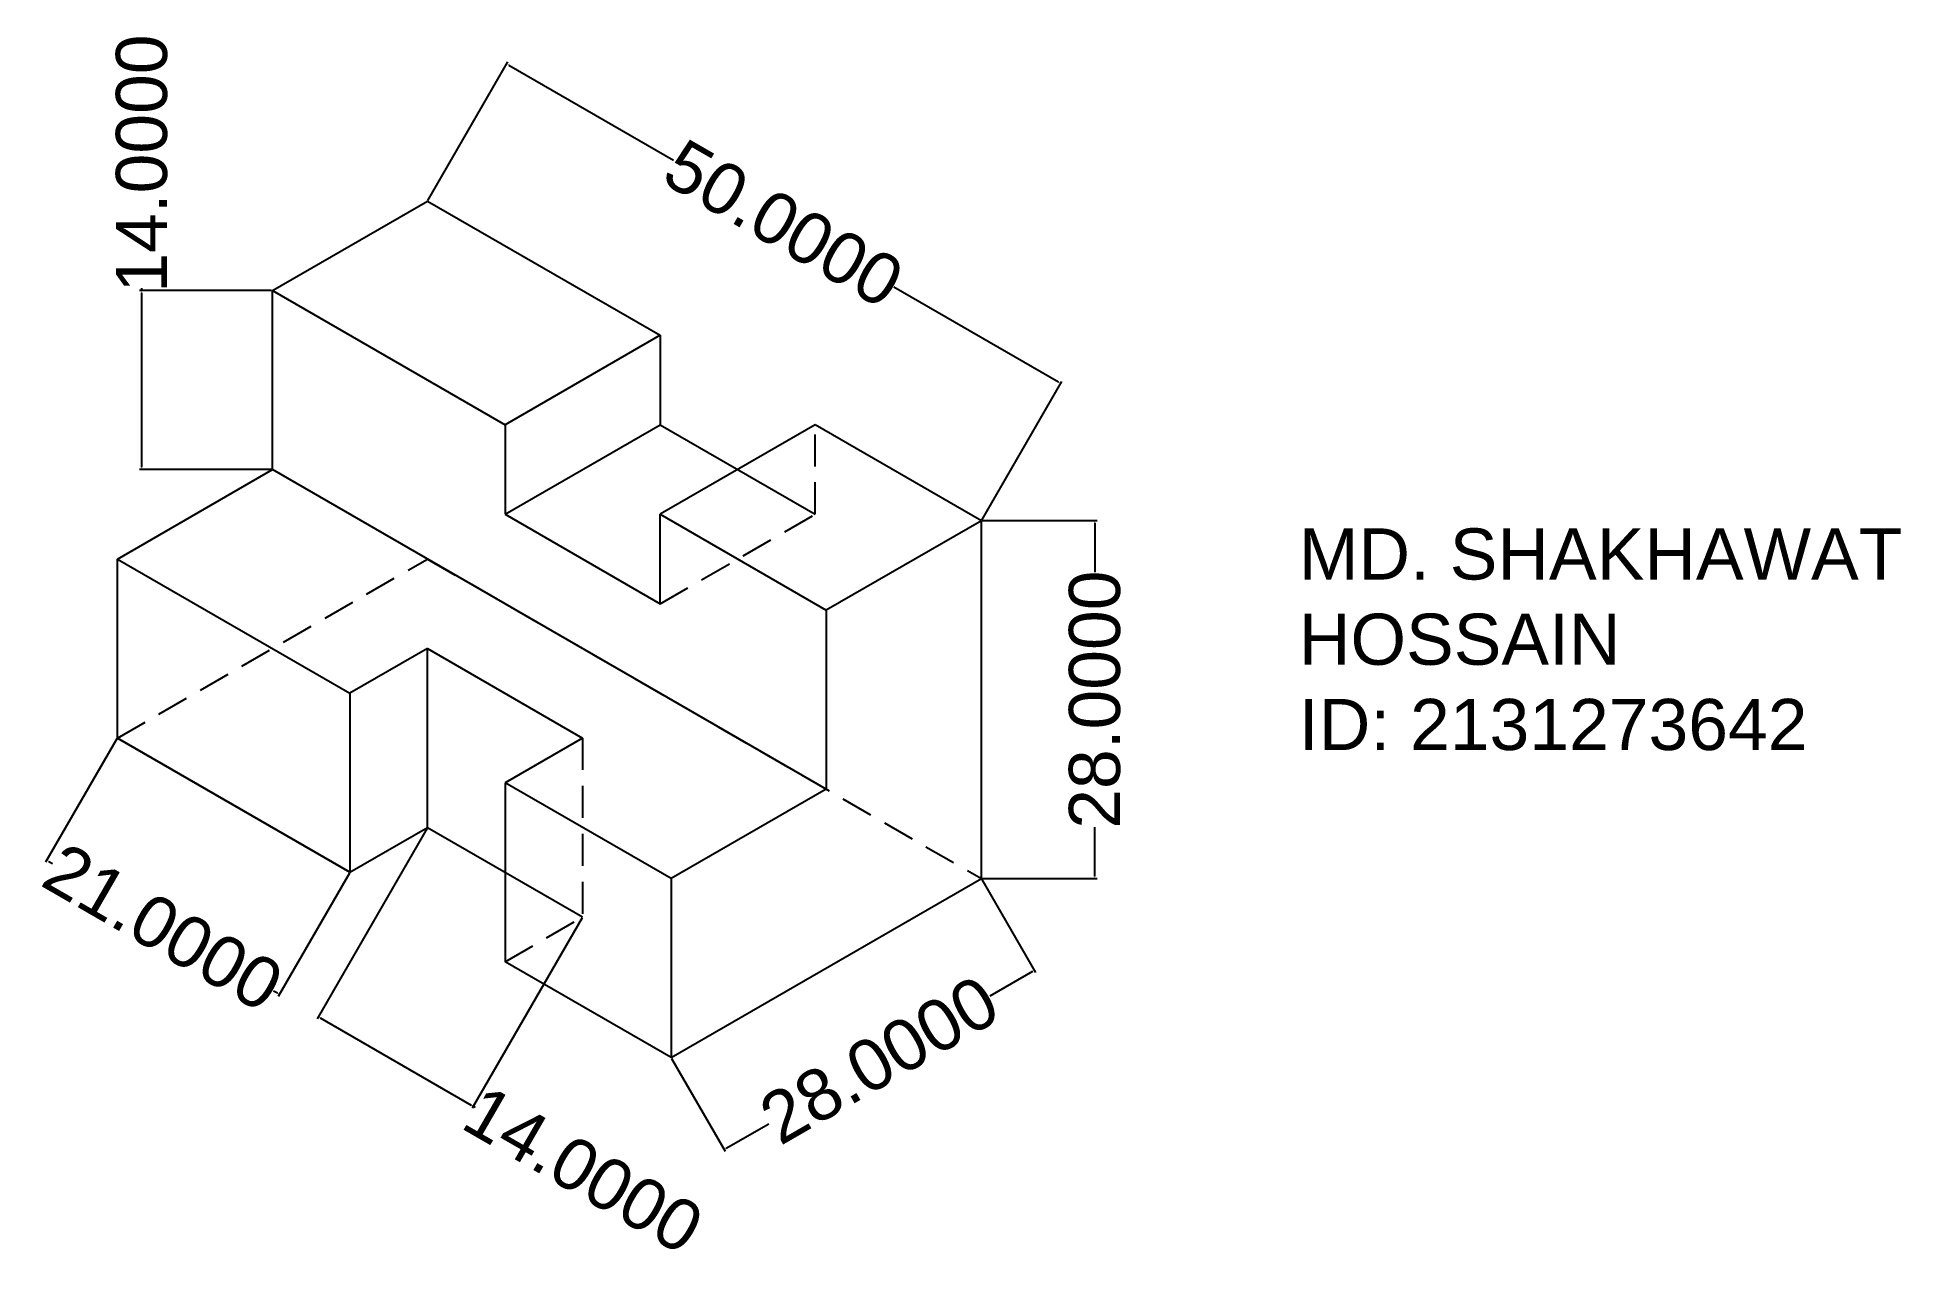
# Model space of a CAD drawing. Header units: inches. Extents: x -17 to 129, y -10 to 86.
import ezdxf

# ---------------------------------------------------------------- set-up
doc = ezdxf.new("R2010")
doc.units = ezdxf.units.IN
doc.header["$MEASUREMENT"] = 0
doc.linetypes.add('HIDDEN', pattern=[0.375, 0.25, -0.125])
doc.layers.add('obj', color=140, linetype='Continuous')
doc.styles.get("Standard").update_dxf_attribs({"font": 'arial.ttf', "height": 4})
doc.dimstyles.get("Standard").update_dxf_attribs({"dimtxt": 4, "dimasz": 0.18, "dimexe": 0.18, "dimexo": 0.0625, "dimgap": 0.09, "dimtad": 0, "dimdec": 4, "dimzin": 0, "dimdsep": 46, "dimtxsty": 'Standard', "dimcen": 0.09, "dimadec": 0, "dimazin": 0, "dimtfac": 1, "dimtdec": 4, "dimtofl": 0, "dimtmove": 0, "dimatfit": 3, "dimfxl": 1, "dimtolj": 1, "dimtzin": 0, "dimarcsym": 0})

# ---------------------------------------------------------------- blocks, each defined once
blk = doc.blocks.new('*D4')
at = {"layer": 'Defpoints', "color": 0, "transparency": 16777216}
for p in [(56.66, 20.18), (60.8, 13), (32.41, 6.18)]:
    blk.add_point(p, dxfattribs=at)
at = {"layer": 'obj', "color": 0, "lineweight": -2, "transparency": 16777216}
for p, q in [((56.69, 20.12), (60.89, 12.85)), ((60.65, 12.91), (57.32, 10.99)), ((32.44, 6.12), (36.64, -1.15)), ((36.71, -0.91), (40.04, 1.01))]:
    blk.add_line(p, q, dxfattribs=at)
at = {"layer": 'obj', "color": 0, "transparency": 16777216}
for points in [[(60.63, 12.94), (60.66, 12.89), (60.8, 13)], [(36.69, -0.88), (36.72, -0.93), (36.55, -1)]]:
    blk.add_solid(points, dxfattribs=at)
at = {"layer": 'obj', "color": 0, "transparency": 16777216, "insert": (48.68, 6), "char_height": 4, "attachment_point": 5, "rotation": 30}
blk.add_mtext('\\A1;28.0000', dxfattribs=at)
blk = doc.blocks.new('*D5')
at = {"layer": 'Defpoints', "color": 0, "transparency": 16777216}
for p in [(56.66, 48.18), (65.53, 48.18), (56.66, 20.18)]:
    blk.add_point(p, dxfattribs=at)
at = {"layer": 'obj', "color": 0, "lineweight": -2, "transparency": 16777216}
for p, q in [((56.72, 48.18), (65.71, 48.18)), ((65.53, 48), (65.53, 44.15)), ((65.53, 20.36), (65.53, 24.2)), ((56.72, 20.18), (65.71, 20.18))]:
    blk.add_line(p, q, dxfattribs=at)
at = {"layer": 'obj', "color": 0, "transparency": 16777216}
for points in [[(65.5, 48), (65.56, 48), (65.53, 48.18)], [(65.5, 20.36), (65.56, 20.36), (65.53, 20.18)]]:
    blk.add_solid(points, dxfattribs=at)
at = {"layer": 'obj', "color": 0, "transparency": 16777216, "insert": (65.53, 34.18), "char_height": 4, "attachment_point": 5, "rotation": 90}
blk.add_mtext('\\A1;28.0000', dxfattribs=at)
blk = doc.blocks.new('*D9')
at = {"layer": 'Defpoints', "color": 0, "transparency": 16777216}
for p in [(-8.98, 66.18), (1.23, 66.18), (1.23, 52.18)]:
    blk.add_point(p, dxfattribs=at)
at = {"layer": 'obj', "color": 0, "lineweight": -2, "transparency": 16777216}
for p, q in [((1.17, 66.18), (-9.16, 66.18)), ((-8.98, 66.18), (-8.98, 66.36)), ((-8.98, 52.36), (-8.98, 66)), ((1.17, 52.18), (-9.16, 52.18))]:
    blk.add_line(p, q, dxfattribs=at)
at = {"layer": 'obj', "color": 0, "transparency": 16777216}
for points in [[(-9.01, 66), (-8.95, 66), (-8.98, 66.18)], [(-9.01, 52.36), (-8.95, 52.36), (-8.98, 52.18)]]:
    blk.add_solid(points, dxfattribs=at)
at = {"layer": 'obj', "color": 0, "transparency": 16777216, "insert": (-8.98, 76.11), "char_height": 4, "attachment_point": 5, "rotation": 90}
blk.add_mtext('\\A1;14.0000', dxfattribs=at)
blk = doc.blocks.new('*D11')
at = {"layer": 'Defpoints', "color": 0, "transparency": 16777216}
for p in [(13.36, 73.18), (62.85, 58.91), (56.66, 48.18)]:
    blk.add_point(p, dxfattribs=at)
at = {"layer": 'obj', "color": 0, "lineweight": -2, "transparency": 16777216}
for p, q in [((13.39, 73.23), (19.64, 84.07)), ((19.71, 83.82), (32.6, 76.38)), ((62.7, 59), (49.81, 66.44)), ((56.69, 48.23), (62.94, 59.07))]:
    blk.add_line(p, q, dxfattribs=at)
at = {"layer": 'obj', "color": 0, "transparency": 16777216}
for points in [[(19.72, 83.85), (19.69, 83.8), (19.55, 83.91)], [(62.71, 59.03), (62.68, 58.98), (62.85, 58.91)]]:
    blk.add_solid(points, dxfattribs=at)
at = {"layer": 'obj', "color": 0, "transparency": 16777216, "insert": (41.2, 71.41), "char_height": 4, "attachment_point": 5, "rotation": 330}
blk.add_mtext('\\A1;50.0000', dxfattribs=at)
blk = doc.blocks.new('*D12')
at = {"layer": 'Defpoints', "color": 0, "transparency": 16777216}
for p in [(-10.89, 31.18), (7.29, 20.68), (1.78, 11.12)]:
    blk.add_point(p, dxfattribs=at)
at = {"layer": 'obj', "color": 0, "lineweight": -2, "transparency": 16777216}
for p, q in [((-10.92, 31.12), (-16.5, 21.47)), ((-16.25, 21.53), (-15.95, 21.36)), ((7.26, 20.62), (1.69, 10.97)), ((1.62, 11.21), (1.32, 11.39))]:
    blk.add_line(p, q, dxfattribs=at)
at = {"layer": 'obj', "color": 0, "transparency": 16777216}
for points in [[(-16.24, 21.56), (-16.27, 21.51), (-16.41, 21.62)], [(1.64, 11.24), (1.61, 11.19), (1.78, 11.12)]]:
    blk.add_solid(points, dxfattribs=at)
at = {"layer": 'obj', "color": 0, "transparency": 16777216, "insert": (-7.31, 16.37), "char_height": 4, "attachment_point": 5, "rotation": 330}
blk.add_mtext('\\A1;21.0000', dxfattribs=at)
blk = doc.blocks.new('*D13')
at = {"layer": 'Defpoints', "color": 0, "transparency": 16777216}
for p in [(13.36, 24.18), (25.48, 17.18), (16.93, 2.37)]:
    blk.add_point(p, dxfattribs=at)
at = {"layer": 'obj', "color": 0, "lineweight": -2, "transparency": 16777216}
for p, q in [((13.33, 24.12), (4.72, 9.22)), ((25.45, 17.12), (16.84, 2.22)), ((4.97, 9.28), (16.78, 2.46)), ((16.93, 2.37), (17.09, 2.28))]:
    blk.add_line(p, q, dxfattribs=at)
at = {"layer": 'obj', "color": 0, "transparency": 16777216}
for points in [[(4.98, 9.31), (4.95, 9.26), (4.81, 9.37)], [(16.79, 2.49), (16.76, 2.44), (16.93, 2.37)]]:
    blk.add_solid(points, dxfattribs=at)
at = {"layer": 'obj', "color": 0, "transparency": 16777216, "insert": (25.54, -2.59), "char_height": 4, "attachment_point": 5, "rotation": 330}
blk.add_mtext('\\A1;14.0000', dxfattribs=at)

msp = doc.modelspace()

# ---------------------------------------------------------------- linework, layer by layer
at = {"layer": 'obj'}
for p, q in [((1.23256, 66.17878), (13.35691, 73.17878)), ((13.35691, 73.17878), (31.54344, 62.67878)), ((1.23256, 52.17878), (1.23256, 66.17878)), ((1.23256, 66.17878), (19.41909, 55.67878)), ((31.54344, 62.67878), (19.41909, 55.67878)), ((31.54344, 62.67878), (31.54344, 55.67878)), ((19.41909, 55.67878), (19.41909, 48.67878)), ((19.41909, 48.67878), (31.54344, 55.67878)), ((43.6678, 55.67878), (31.54344, 48.67878)), ((31.54344, 55.67878), (43.6678, 48.67878)), ((56.65818, 48.17878), (43.6678, 55.67878)), ((-10.8918, 45.17878), (1.23256, 52.17878)), ((44.53383, 27.17878), (1.23256, 52.17878)), ((19.41909, 48.67878), (31.54344, 41.67878)), ((31.54344, 41.67878), (31.54344, 48.67878)), ((31.54344, 48.67878), (44.53383, 41.17878)), ((56.65818, 48.17878), (44.53383, 41.17878)), ((56.65818, 20.17878), (56.65818, 48.17878)), ((-10.8918, 31.17878), (-10.8918, 45.17878)), ((-10.8918, 31.17878), (-10.8918, 45.17878)), ((-10.8918, 45.17878), (7.29473, 34.67878)), ((44.53383, 41.17878), (44.53383, 27.17878)), ((13.35691, 38.17878), (7.29473, 34.67878)), ((13.35691, 24.17878), (13.35691, 38.17878)), ((13.35691, 38.17878), (25.48127, 31.17878)), ((7.29473, 34.67878), (7.29473, 20.67878)), ((-10.8918, 31.17878), (7.29473, 20.67878)), ((7.29473, 20.67878), (-10.8918, 31.17878)), ((25.48127, 31.17878), (19.41909, 27.67878)), ((19.41909, 27.67878), (19.41909, 13.67878)), ((32.40947, 20.17878), (19.41909, 27.67878)), ((44.53383, 27.17878), (32.40947, 20.17878)), ((7.29473, 20.67878), (13.35691, 24.17878)), ((7.29473, 20.67878), (13.35691, 24.17878)), ((13.35691, 24.17878), (25.48127, 17.17878)), ((32.40947, 6.17878), (56.65818, 20.17878)), ((32.40947, 20.17878), (32.40947, 6.17878)), ((32.40947, 6.17878), (19.41909, 13.67878)), ((32.40947, 6.17878), (19.41909, 13.67878))]:
    msp.add_line(p, q, dxfattribs=at)
at = {"layer": 'obj', "linetype": 'HIDDEN', "ltscale": 10}
for p, q in [((43.6678, 48.67878), (43.6678, 55.67878)), ((31.54344, 41.67878), (43.6678, 48.67878)), ((-10.8918, 31.17878), (13.35691, 45.17878)), ((13.35691, 45.17878), (56.65818, 20.17878)), ((25.48127, 31.17878), (25.48127, 17.17878)), ((19.41909, 13.67878), (25.48127, 17.17878))]:
    msp.add_line(p, q, dxfattribs=at)

# ---------------------------------------------------------------- texts
at = {"layer": 'obj', "insert": (81.48196, 47.57415), "char_height": 4, "attachment_point": 1}
msp.add_mtext_dynamic_manual_height_columns('MD. SHAKHAWAT HOSSAIN\\PID: 2131273642', width=66.0417495, gutter_width=20, heights=[0], dxfattribs=at)

# ---------------------------------------------------------------- dimensions: what is measured, and where the dimension line sits
at = {"layer": 'obj', "color": 0}
for p1, p2, distance, picture, middle in [((1.23256, 52.17878), (1.23256, 66.17878), 10.21155, '*D9', (-8.97899, 76.11045)), ((13.35691, 73.17878), (56.65818, 48.17878), 12.39274, '*D11', (41.20392, 71.41121)), ((56.65818, 20.17878), (56.65818, 48.17878), -8.86993, '*D5', (65.52811, 34.17878)), ((-10.8918, 31.17878), (7.29473, 20.67878), -11.03217, '*D12', (-7.31462, 16.37464)), ((13.35691, 24.17878), (25.48127, 17.17878), -17.09435, '*D13', (25.53517, -2.59119)), ((32.40947, 6.17878), (56.65818, 20.17878), -8.28807, '*D4', (48.67786, 6.00111))]:
    dim = msp.add_aligned_dim(p1=p1, p2=p2, distance=distance, dimstyle='Standard', dxfattribs=at)
    dim.commit()
    dim.dimension.update_dxf_attribs({"geometry": picture, "text_midpoint": middle})

doc.saveas('drawing.dxf')
